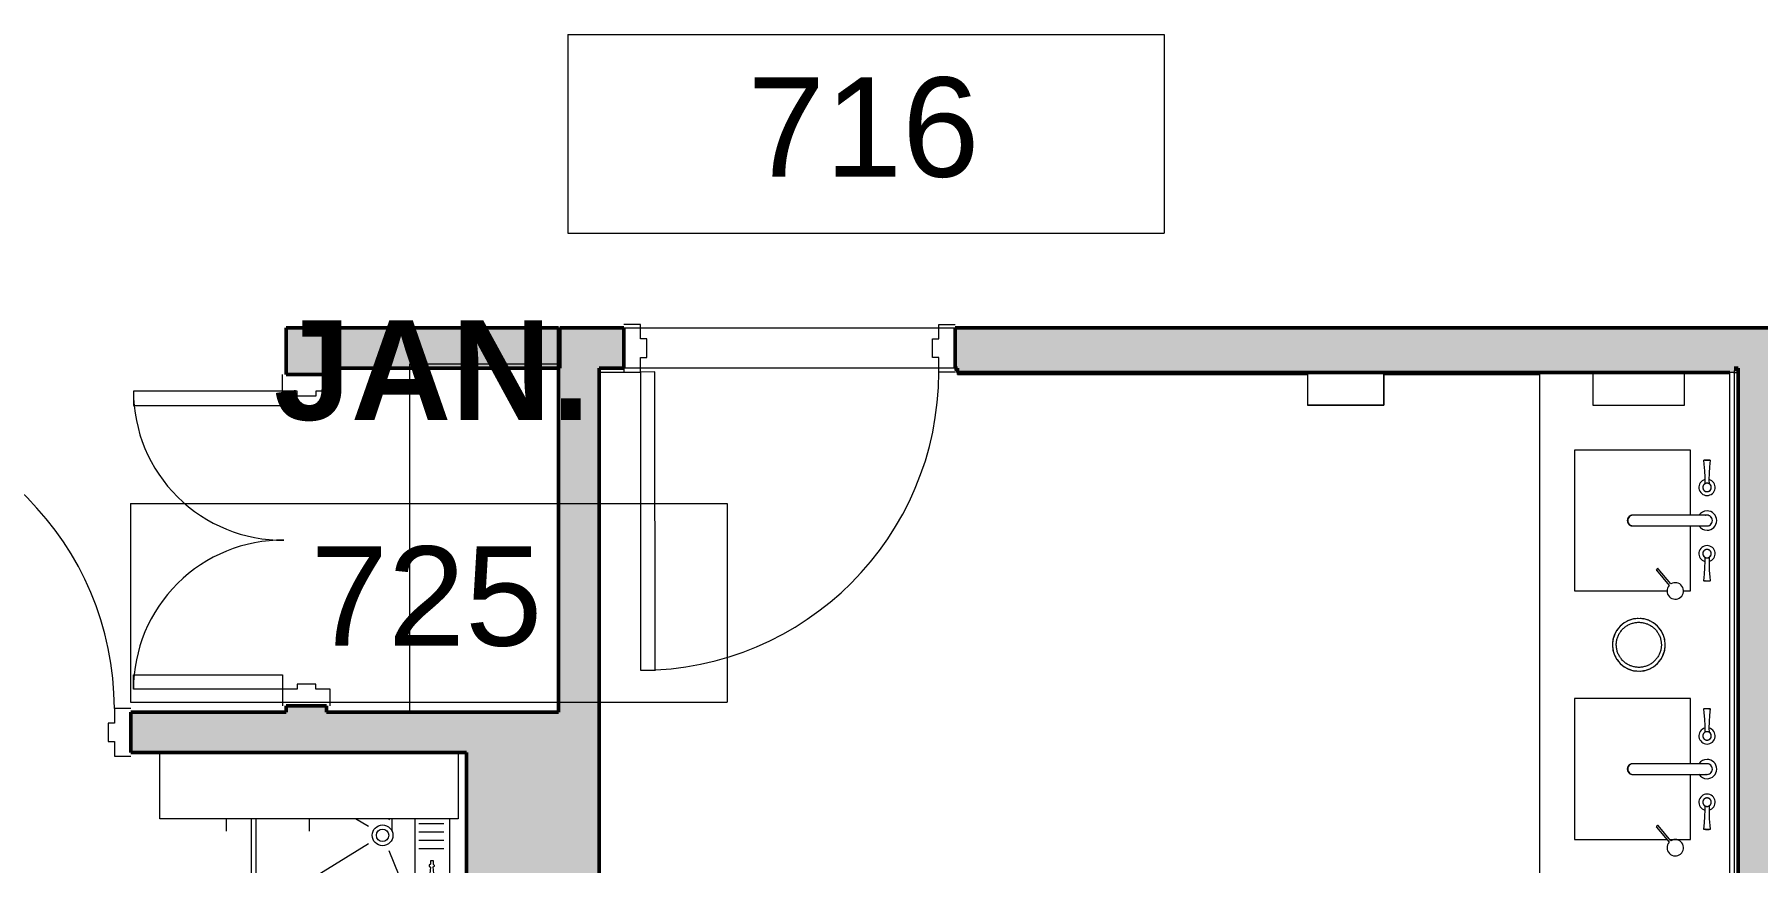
# Model space of a CAD drawing. Header units: inches. Extents: x -897 to 1409, y -1054 to 924.
# Drawn here: x 393.3 to 601.2, y -112.9 to -12.9 of the extents above; entities that cross this region are included whole.
import ezdxf

# ---------------------------------------------------------------- set-up
doc = ezdxf.new("R2010")
doc.units = ezdxf.units.IN
doc.header["$MEASUREMENT"] = 0
for name, color, linetype, lineweight in [('A-AREA-IDEN', 2, 'Continuous', 9), ('A-DOOR', 31, 'Continuous', 13), ('A-DOOR-FRAM', 31, 'Continuous', 20), ('A-FLOR', 192, 'Continuous', 13), ('A-GENM', 13, 'Continuous', 9), ('A-WALL-PATT', 111, 'Continuous', 13), ('I-WALL', 2, 'Continuous', 13), ('P-SANR-FIXT', 6, 'Continuous', 9), ('Q-CASE', 31, 'Continuous', 9), ('Q-SPCQ', 91, 'Continuous', 13)]:
    doc.layers.add(name, color=color, linetype=linetype, lineweight=lineweight)
doc.styles.add('Arial_4', font='arial.ttf', dxfattribs={"height": 12})
doc.styles.add('Arial_B', font='arialbd.ttf', dxfattribs={"height": 12})

# ---------------------------------------------------------------- blocks, each defined once
blk = doc.blocks.new('Room Tag - Room Tag-84095-7TH FLOOR TELECOM PLAN')
at = {"layer": 'A-AREA-IDEN'}
for p, q in [((-0.375, -0.0625), (-0.375, -0.3125)), ((-0.375, -0.0625), (0.375, -0.0625)), ((0.375, -0.0625), (0.375, -0.3125)), ((-0.375, -0.3125), (0.375, -0.3125))]:
    blk.add_line(p, q, dxfattribs=at)
blk = doc.blocks.new('Single-HM Frame - Private Bathroom 8 ft high-2839934-7TH FLOOR TELECOM PLAN')
at = {"layer": 'A-DOOR', "color": 253}
for p, q in [((-18, 2.87), (-17.99, 38.87)), ((-17.99, 38.87), (-16.24, 38.87)), ((-16.24, 38.87), (-16.25, 2.87)), ((-16.25, 2.87), (-18, 2.87))]:
    blk.add_line(p, q, dxfattribs=at)
blk.add_arc((-18, 2.87), 36, 360, 89.99, dxfattribs=at)
at = {"layer": 'A-DOOR-FRAM', "color": 133}
for p, q in [((-20, 2.87), (-18, 2.87)), ((-18, 2.87), (-18, 1.12)), ((18, 2.87), (18, 1.12)), ((20, 2.87), (18, 2.87)), ((-18, 1.12), (-17.25, 1.12)), ((-17.25, 1.12), (-17.25, -1.12)), ((17.25, 1.12), (17.25, -1.12)), ((18, 1.12), (17.25, 1.12)), ((-18, -1.12), (-18, -2.87)), ((-17.25, -1.12), (-18, -1.12)), ((17.25, -1.12), (18, -1.12)), ((18, -1.12), (18, -2.87)), ((-18, -2.87), (-20, -2.87)), ((18, -2.87), (20, -2.87))]:
    blk.add_line(p, q, dxfattribs=at)
blk = doc.blocks.new('Double Flush-HM Frame - 3_-0_ Storeroom-1429730-7TH FLOOR TELECOM PLAN')
at = {"layer": 'A-DOOR', "color": 133, "lineweight": 20}
for p, q in [((-36, 20.875), (-34.25, 20.875)), ((-36, 2.875), (-36, 20.875)), ((-34.25, 20.875), (-34.25, 2.875)), ((-1.75, 20.875), (-1.75, 2.875)), ((0, 20.875), (-1.75, 20.875)), ((0, 2.875), (0, 20.875)), ((-34.25, 2.875), (-36, 2.875)), ((-1.75, 2.875), (0, 2.875))]:
    blk.add_line(p, q, dxfattribs=at)
at = {"layer": 'A-DOOR', "color": 53, "lineweight": 9}
for centre, start, end in [((-36, 2.875), 359.5, 90), ((0, 2.875), 90, 180.5)]:
    blk.add_arc(centre, 18, start, end, dxfattribs=at)
at = {"layer": 'A-DOOR-FRAM', "color": 133}
for p, q in [((-36, 2.875), (-38, 2.875)), ((-36, 1.125), (-36, 2.875)), ((0, 2.875), (2, 2.875)), ((0, 1.125), (0, 2.875)), ((-35.375, 1.125), (-36, 1.125)), ((-35.375, -1.125), (-35.375, 1.125)), ((-0.625, 1.125), (0, 1.125)), ((-0.625, -1.125), (-0.625, 1.125)), ((-36, -1.125), (-35.375, -1.125)), ((-36, -2.875), (-36, -1.125)), ((0, -1.125), (-0.625, -1.125)), ((0, -2.875), (0, -1.125)), ((-38, -2.875), (-36, -2.875)), ((2, -2.875), (0, -2.875))]:
    blk.add_line(p, q, dxfattribs=at)
blk = doc.blocks.new('Dyson Airblade V AB12 - Airblade V AB12 White-1423792-7TH FLOOR TELECOM PLAN')
at = {"layer": 'Q-SPCQ', "color": 53, "lineweight": 9}
for p, q in [((546.94, -53.74), (546.94, -57.7)), ((546.94, -53.74), (546.94, -57.7)), ((556.15, -57.7), (556.15, -53.74)), ((556.15, -53.74), (556.15, -57.7)), ((546.94, -57.7), (556.15, -57.7)), ((556.15, -57.7), (546.94, -57.7))]:
    blk.add_line(p, q, dxfattribs=at)
blk = doc.blocks.new('Faucet-Bath_Deck-Mount_Transitional_Nexus_TB794DD_TOTO - TB794DD-V5-7TH FLOOR TELECOM PLAN')
at = {"layer": 'P-SANR-FIXT', "color": 53}
for p, q in [((-7.27, 0.31), (-7.27, 0.23)), ((-7.27, 0.23), (-7.27, 0.28)), ((7.27, 0.23), (7.27, 0.32)), ((-7.27, -0.23), (-7.27, -0.31)), ((-0.65, -1.86), (-0.65, -6.87)), ((0.65, -6.87), (0.65, -1.86)), ((7.27, -0.23), (7.27, -0.28)), ((7.27, -0.32), (7.27, -0.23)), ((-0.65, -8.91), (-0.65, -8.92)), ((-0.65, -8.92), (-0.65, -8.98)), ((0.65, -8.92), (0.65, -8.91)), ((0.65, -8.98), (0.65, -8.92))]:
    blk.add_line(p, q, dxfattribs=at)
at = {"layer": 'P-SANR-FIXT', "color": 53, "flags": 128}
for points in [[(-7.33, 0), (-7.33, 0.08), (-7.32, 0.16), (-7.31, 0.24), (-7.3, 0.31), (-7.29, 0.37)], [(-7.29, 0.37), (-7.29, 0.37), (-7.29, 0.37), (-7.29, 0.37), (-7.29, 0.37), (-7.29, 0.37), (-7.29, 0.37), (-7.29, 0.37), (-7.29, 0.38), (-7.29, 0.38), (-7.29, 0.38), (-7.29, 0.38), (-7.29, 0.38), (-7.29, 0.38), (-7.29, 0.38), (-7.29, 0.38), (-7.28, 0.38), (-7.28, 0.38), (-7.28, 0.38), (-7.28, 0.38), (-7.28, 0.38), (-7.28, 0.39), (-7.28, 0.39), (-7.28, 0.39), (-7.28, 0.39), (-7.28, 0.39), (-7.28, 0.39), (-7.27, 0.39), (-7.27, 0.39), (-7.27, 0.39), (-7.27, 0.39), (-7.27, 0.39), (-7.27, 0.39), (-7.27, 0.39), (-7.27, 0.39), (-7.27, 0.39)], [(-7.27, 0.39), (-6.49, 0.31), (-5.71, 0.25), (-4.92, 0.23), (-4.45, 0.24)], [(-3.49, 0), (-3.49, 0.02), (-3.49, 0.04), (-3.49, 0.06), (-3.5, 0.08), (-3.5, 0.1), (-3.51, 0.12), (-3.51, 0.14), (-3.52, 0.16), (-3.52, 0.18), (-3.53, 0.2), (-3.54, 0.22), (-3.55, 0.24), (-3.56, 0.25), (-3.57, 0.27), (-3.58, 0.29), (-3.59, 0.3), (-3.6, 0.32), (-3.62, 0.34), (-3.63, 0.35), (-3.65, 0.37), (-3.66, 0.38), (-3.68, 0.39), (-3.69, 0.41), (-3.71, 0.42), (-3.72, 0.43), (-3.74, 0.44), (-3.76, 0.45), (-3.78, 0.46), (-3.8, 0.47), (-3.82, 0.47), (-3.83, 0.48), (-3.85, 0.49), (-3.87, 0.49), (-3.89, 0.5), (-3.91, 0.5), (-3.93, 0.5), (-3.95, 0.51), (-3.97, 0.51), (-3.99, 0.51), (-4.01, 0.51), (-4.04, 0.51), (-4.06, 0.51), (-4.08, 0.5), (-4.1, 0.5), (-4.12, 0.5), (-4.14, 0.49), (-4.15, 0.48), (-4.17, 0.48), (-4.19, 0.47), (-4.21, 0.46), (-4.23, 0.45), (-4.25, 0.44), (-4.27, 0.43), (-4.28, 0.42), (-4.3, 0.41), (-4.32, 0.4), (-4.33, 0.39), (-4.35, 0.37), (-4.36, 0.36), (-4.38, 0.34), (-4.39, 0.33), (-4.4, 0.31), (-4.41, 0.3), (-4.43, 0.28), (-4.44, 0.26), (-4.45, 0.24), (-4.46, 0.23), (-4.46, 0.21), (-4.47, 0.19), (-4.48, 0.17), (-4.49, 0.15), (-4.49, 0.13), (-4.5, 0.11), (-4.5, 0.09), (-4.5, 0.07), (-4.51, 0.05), (-4.51, 0.03), (-4.51, 0.01), (-4.51, 0)], [(4.51, 0), (4.51, 0.02), (4.51, 0.04), (4.51, 0.06), (4.5, 0.08), (4.5, 0.1), (4.49, 0.12), (4.49, 0.14), (4.48, 0.16), (4.48, 0.18), (4.47, 0.2), (4.46, 0.22), (4.45, 0.24), (4.44, 0.25), (4.43, 0.27), (4.42, 0.29), (4.41, 0.3), (4.4, 0.32), (4.38, 0.34), (4.37, 0.35), (4.35, 0.37), (4.34, 0.38), (4.32, 0.39), (4.31, 0.41), (4.29, 0.42), (4.28, 0.43), (4.26, 0.44), (4.24, 0.45), (4.22, 0.46), (4.2, 0.47), (4.18, 0.47), (4.17, 0.48), (4.15, 0.49), (4.13, 0.49), (4.11, 0.5), (4.09, 0.5), (4.07, 0.5), (4.05, 0.51), (4.03, 0.51), (4.01, 0.51), (3.99, 0.51), (3.96, 0.51), (3.94, 0.51), (3.92, 0.5), (3.9, 0.5), (3.88, 0.5), (3.86, 0.49), (3.85, 0.48), (3.83, 0.48), (3.81, 0.47), (3.79, 0.46), (3.77, 0.45), (3.75, 0.44), (3.73, 0.43), (3.72, 0.42), (3.7, 0.41), (3.68, 0.4), (3.67, 0.39), (3.65, 0.37), (3.64, 0.36), (3.62, 0.34), (3.61, 0.33), (3.6, 0.31), (3.59, 0.3), (3.57, 0.28), (3.56, 0.26), (3.55, 0.24), (3.54, 0.23), (3.54, 0.21), (3.53, 0.19), (3.52, 0.17), (3.51, 0.15), (3.51, 0.13), (3.5, 0.11), (3.5, 0.09), (3.5, 0.07), (3.49, 0.05), (3.49, 0.03), (3.49, 0.01), (3.49, 0)], [(4.45, 0.24), (5.23, 0.24), (6.02, 0.27), (6.8, 0.34), (7.27, 0.39)], [(7.27, 0.39), (7.27, 0.39), (7.27, 0.39), (7.27, 0.39), (7.27, 0.39), (7.27, 0.39), (7.27, 0.39), (7.27, 0.39), (7.28, 0.39), (7.28, 0.39), (7.28, 0.39), (7.28, 0.39), (7.28, 0.39), (7.28, 0.39), (7.28, 0.39), (7.28, 0.38), (7.28, 0.38), (7.28, 0.38), (7.28, 0.38), (7.29, 0.38), (7.29, 0.38), (7.29, 0.38), (7.29, 0.38), (7.29, 0.38), (7.29, 0.38), (7.29, 0.38), (7.29, 0.38), (7.29, 0.37), (7.29, 0.37), (7.29, 0.37), (7.29, 0.37), (7.29, 0.37), (7.29, 0.37), (7.29, 0.37), (7.29, 0.37), (7.29, 0.37)], [(7.29, 0.37), (7.31, 0.29), (7.32, 0.21), (7.32, 0.13), (7.33, 0.06), (7.33, 0)], [(7.33, 0), (7.33, -0.08), (7.32, -0.16), (7.31, -0.24), (7.3, -0.31), (7.29, -0.37)], [(-7.29, -0.37), (-7.31, -0.29), (-7.32, -0.21), (-7.32, -0.13), (-7.33, -0.05), (-7.33, 0)], [(-7.27, -0.39), (-7.27, -0.39), (-7.27, -0.39), (-7.27, -0.39), (-7.27, -0.39), (-7.27, -0.39), (-7.27, -0.39), (-7.27, -0.39), (-7.28, -0.39), (-7.28, -0.39), (-7.28, -0.39), (-7.28, -0.39), (-7.28, -0.39), (-7.28, -0.39), (-7.28, -0.39), (-7.28, -0.38), (-7.28, -0.38), (-7.28, -0.38), (-7.28, -0.38), (-7.29, -0.38), (-7.29, -0.38), (-7.29, -0.38), (-7.29, -0.38), (-7.29, -0.38), (-7.29, -0.38), (-7.29, -0.38), (-7.29, -0.38), (-7.29, -0.37), (-7.29, -0.37), (-7.29, -0.37), (-7.29, -0.37), (-7.29, -0.37), (-7.29, -0.37), (-7.29, -0.37), (-7.29, -0.37), (-7.29, -0.37)], [(-4.45, -0.24), (-5.23, -0.24), (-6.02, -0.27), (-6.8, -0.34), (-7.27, -0.39)], [(-4.51, 0), (-4.51, -0.02), (-4.51, -0.04), (-4.51, -0.06), (-4.5, -0.08), (-4.5, -0.1), (-4.49, -0.12), (-4.49, -0.14), (-4.48, -0.16), (-4.48, -0.18), (-4.47, -0.2), (-4.46, -0.22), (-4.45, -0.24), (-4.44, -0.25), (-4.43, -0.27), (-4.42, -0.29), (-4.41, -0.3), (-4.4, -0.32), (-4.38, -0.34), (-4.37, -0.35), (-4.35, -0.37), (-4.34, -0.38), (-4.32, -0.39), (-4.31, -0.41), (-4.29, -0.42), (-4.28, -0.43), (-4.26, -0.44), (-4.24, -0.45), (-4.22, -0.46), (-4.2, -0.47), (-4.18, -0.47), (-4.17, -0.48), (-4.15, -0.49), (-4.13, -0.49), (-4.11, -0.5), (-4.09, -0.5), (-4.07, -0.5), (-4.05, -0.51), (-4.03, -0.51), (-4.01, -0.51), (-3.99, -0.51), (-3.96, -0.51), (-3.94, -0.51), (-3.92, -0.5), (-3.9, -0.5), (-3.88, -0.5), (-3.86, -0.49), (-3.85, -0.48), (-3.83, -0.48), (-3.81, -0.47), (-3.79, -0.46), (-3.77, -0.45), (-3.75, -0.44), (-3.73, -0.43), (-3.72, -0.42), (-3.7, -0.41), (-3.68, -0.4), (-3.67, -0.39), (-3.65, -0.37), (-3.64, -0.36), (-3.62, -0.34), (-3.61, -0.33), (-3.6, -0.31), (-3.59, -0.3), (-3.57, -0.28), (-3.56, -0.26), (-3.55, -0.24), (-3.54, -0.23), (-3.54, -0.21), (-3.53, -0.19), (-3.52, -0.17), (-3.51, -0.15), (-3.51, -0.13), (-3.5, -0.11), (-3.5, -0.09), (-3.5, -0.07), (-3.49, -0.05), (-3.49, -0.03), (-3.49, -0.01), (-3.49, 0)], [(-0.65, 0), (-0.65, 0), (-0.65, -0.01), (-0.65, -0.01), (-0.65, -0.03), (-0.65, -0.04), (-0.65, -0.06), (-0.65, -0.08), (-0.65, -0.1), (-0.65, -0.13), (-0.65, -0.15), (-0.65, -0.19), (-0.65, -0.22), (-0.65, -0.26), (-0.65, -0.3), (-0.65, -0.34), (-0.65, -0.39), (-0.65, -0.44), (-0.65, -0.49), (-0.65, -0.54), (-0.65, -0.59), (-0.65, -0.65), (-0.65, -0.71), (-0.65, -0.77), (-0.65, -0.83), (-0.65, -0.9), (-0.65, -0.97), (-0.65, -1.03), (-0.65, -1.1), (-0.65, -1.18), (-0.65, -1.25), (-0.65, -1.32), (-0.65, -1.4), (-0.65, -1.47), (-0.65, -1.55), (-0.65, -1.62), (-0.65, -1.7), (-0.65, -1.78), (-0.65, -1.86)], [(0.65, -1.86), (0.65, -1.78), (0.65, -1.7), (0.65, -1.62), (0.65, -1.54), (0.65, -1.47), (0.65, -1.39), (0.65, -1.32), (0.65, -1.25), (0.65, -1.17), (0.65, -1.1), (0.65, -1.03), (0.65, -0.96), (0.65, -0.9), (0.65, -0.83), (0.65, -0.77), (0.65, -0.71), (0.65, -0.65), (0.65, -0.59), (0.65, -0.54), (0.65, -0.48), (0.65, -0.43), (0.65, -0.39), (0.65, -0.34), (0.65, -0.3), (0.65, -0.26), (0.65, -0.22), (0.65, -0.19), (0.65, -0.15), (0.65, -0.12), (0.65, -0.1), (0.65, -0.08), (0.65, -0.06), (0.65, -0.04), (0.65, -0.02), (0.65, -0.01), (0.65, -0.01), (0.65, 0), (0.65, 0)], [(3.49, 0), (3.49, -0.02), (3.49, -0.04), (3.49, -0.06), (3.5, -0.08), (3.5, -0.1), (3.51, -0.12), (3.51, -0.14), (3.52, -0.16), (3.52, -0.18), (3.53, -0.2), (3.54, -0.22), (3.55, -0.24), (3.56, -0.25), (3.57, -0.27), (3.58, -0.29), (3.59, -0.3), (3.6, -0.32), (3.62, -0.34), (3.63, -0.35), (3.65, -0.37), (3.66, -0.38), (3.68, -0.39), (3.69, -0.41), (3.71, -0.42), (3.72, -0.43), (3.74, -0.44), (3.76, -0.45), (3.78, -0.46), (3.8, -0.47), (3.82, -0.47), (3.83, -0.48), (3.85, -0.49), (3.87, -0.49), (3.89, -0.5), (3.91, -0.5), (3.93, -0.5), (3.95, -0.51), (3.97, -0.51), (3.99, -0.51), (4.01, -0.51), (4.04, -0.51), (4.06, -0.51), (4.08, -0.5), (4.1, -0.5), (4.12, -0.5), (4.14, -0.49), (4.15, -0.48), (4.17, -0.48), (4.19, -0.47), (4.21, -0.46), (4.23, -0.45), (4.25, -0.44), (4.27, -0.43), (4.28, -0.42), (4.3, -0.41), (4.32, -0.4), (4.33, -0.39), (4.35, -0.37), (4.36, -0.36), (4.38, -0.34), (4.39, -0.33), (4.4, -0.31), (4.41, -0.3), (4.43, -0.28), (4.44, -0.26), (4.45, -0.24), (4.46, -0.23), (4.46, -0.21), (4.47, -0.19), (4.48, -0.17), (4.49, -0.15), (4.49, -0.13), (4.5, -0.11), (4.5, -0.09), (4.5, -0.07), (4.51, -0.05), (4.51, -0.03), (4.51, -0.01), (4.51, 0)], [(7.27, -0.39), (6.49, -0.31), (5.71, -0.25), (4.92, -0.23), (4.45, -0.24)], [(7.29, -0.37), (7.29, -0.37), (7.29, -0.37), (7.29, -0.37), (7.29, -0.37), (7.29, -0.37), (7.29, -0.37), (7.29, -0.37), (7.29, -0.38), (7.29, -0.38), (7.29, -0.38), (7.29, -0.38), (7.29, -0.38), (7.29, -0.38), (7.29, -0.38), (7.29, -0.38), (7.28, -0.38), (7.28, -0.38), (7.28, -0.38), (7.28, -0.38), (7.28, -0.38), (7.28, -0.39), (7.28, -0.39), (7.28, -0.39), (7.28, -0.39), (7.28, -0.39), (7.28, -0.39), (7.27, -0.39), (7.27, -0.39), (7.27, -0.39), (7.27, -0.39), (7.27, -0.39), (7.27, -0.39), (7.27, -0.39), (7.27, -0.39), (7.27, -0.39)], [(-0.65, -6.87), (-0.65, -6.95), (-0.65, -7.03), (-0.65, -7.11), (-0.65, -7.19), (-0.65, -7.26), (-0.65, -7.34), (-0.65, -7.42), (-0.65, -7.49), (-0.65, -7.57), (-0.65, -7.64), (-0.65, -7.72), (-0.65, -7.79), (-0.65, -7.86), (-0.65, -7.93), (-0.65, -8), (-0.65, -8.06), (-0.65, -8.13), (-0.65, -8.19), (-0.65, -8.25), (-0.65, -8.31), (-0.65, -8.36), (-0.65, -8.42), (-0.65, -8.47), (-0.65, -8.52), (-0.65, -8.57), (-0.65, -8.61), (-0.65, -8.65), (-0.65, -8.69), (-0.65, -8.73), (-0.65, -8.76), (-0.65, -8.79), (-0.65, -8.82), (-0.65, -8.84), (-0.65, -8.87), (-0.65, -8.89), (-0.65, -8.9), (-0.65, -8.91)], [(0.65, -8.91), (0.65, -8.89), (0.65, -8.87), (0.65, -8.85), (0.65, -8.83), (0.65, -8.8), (0.65, -8.77), (0.65, -8.74), (0.65, -8.7), (0.65, -8.66), (0.65, -8.62), (0.65, -8.58), (0.65, -8.53), (0.65, -8.49), (0.65, -8.43), (0.65, -8.38), (0.65, -8.33), (0.65, -8.27), (0.65, -8.21), (0.65, -8.15), (0.65, -8.08), (0.65, -8.02), (0.65, -7.95), (0.65, -7.88), (0.65, -7.81), (0.65, -7.74), (0.65, -7.67), (0.65, -7.59), (0.65, -7.52), (0.65, -7.44), (0.65, -7.37), (0.65, -7.29), (0.65, -7.21), (0.65, -7.13), (0.65, -7.06), (0.65, -6.98), (0.65, -6.9), (0.65, -6.87)], [(-0.65, -8.98), (-0.65, -9), (-0.64, -9.03), (-0.64, -9.06), (-0.64, -9.08), (-0.63, -9.11), (-0.63, -9.13), (-0.62, -9.16), (-0.61, -9.18), (-0.6, -9.2), (-0.59, -9.23), (-0.58, -9.25), (-0.57, -9.27), (-0.56, -9.3), (-0.55, -9.32), (-0.53, -9.34), (-0.52, -9.36), (-0.5, -9.38), (-0.49, -9.4), (-0.47, -9.42), (-0.45, -9.44), (-0.43, -9.45), (-0.41, -9.47), (-0.39, -9.49), (-0.37, -9.5), (-0.35, -9.52), (-0.33, -9.53), (-0.3, -9.54), (-0.28, -9.55), (-0.26, -9.56), (-0.23, -9.57), (-0.21, -9.58), (-0.19, -9.59), (-0.16, -9.6), (-0.14, -9.6), (-0.11, -9.61), (-0.08, -9.61), (-0.06, -9.61), (-0.03, -9.62), (-0.01, -9.62), (0, -9.62)], [(0, -9.62), (0.03, -9.62), (0.05, -9.61), (0.08, -9.61), (0.1, -9.61), (0.13, -9.6), (0.15, -9.6), (0.18, -9.59), (0.2, -9.58), (0.23, -9.58), (0.25, -9.57), (0.28, -9.56), (0.3, -9.54), (0.32, -9.53), (0.34, -9.52), (0.36, -9.5), (0.39, -9.49), (0.41, -9.47), (0.43, -9.46), (0.44, -9.44), (0.46, -9.42), (0.48, -9.4), (0.5, -9.39), (0.51, -9.37), (0.53, -9.34), (0.54, -9.32), (0.56, -9.3), (0.57, -9.28), (0.58, -9.26), (0.59, -9.23), (0.6, -9.21), (0.61, -9.19), (0.62, -9.16), (0.63, -9.14), (0.63, -9.11), (0.64, -9.09), (0.64, -9.06), (0.64, -9.04), (0.65, -9.01), (0.65, -8.99), (0.65, -8.98)]]:
    blk.add_lwpolyline(points, dxfattribs=at)
at = {"layer": 'P-SANR-FIXT', "color": 53}
for centre, radius, start, end in [((-4, 0), 0.979, 0, 165), ((-4, 0), 0.509, 166.1853, 180), ((-4, 0), 0.509, 154.9686, 164.2558), ((-4, 0), 0.509, 30, 150), ((-4, 0), 0.509, 0, 25.0314), ((0, 0), 1.17, 0, 180), ((0, 0), 0.646, 90, 195), ((0, 0), 0.644, 360, 180), ((0, 0), 0.646, 348.7314, 90), ((4, 0), 0.979, 15, 180), ((4, 0), 0.979, 180, 345), ((4, 0), 0.509, 15.7442, 180), ((4, 0), 0.509, 360, 13.8147), ((-4, 0), 0.979, 195, 360), ((-4, 0), 0.509, 180, 193.8147), ((-4, 0), 0.509, 195.7442, 0), ((0, 0), 1.17, 180, 237.1758), ((0, 0), 0.644, 180, 195), ((0, 0), 0.644, 350.6114, 360), ((0, 0), 1.17, 302.8242, 360), ((4, 0), 0.509, 180, 344.2558), ((4, 0), 0.509, 346.1853, 360)]:
    blk.add_arc(centre, radius, start, end, dxfattribs=at)
for major_axis, start_param, end_param in [((-0.646, 0), 6.169751, 7.853982), ((0.646, 0), 3.141593, 3.355129), ((0.646, 0), 4.712389, 6.407113)]:
    blk.add_ellipse((0, -8.92), major_axis=major_axis, ratio=0.985556, start_param=start_param, end_param=end_param, dxfattribs=at)
for points in [[(-7.27, 0.39), (-7.27, 0.39), (-7.26, 0.38), (-7.26, 0.38)], [(-7.27, 0.38), (-7.27, 0.38), (-7.27, 0.37), (-7.26, 0.36), (-7.26, 0.35)], [(-7.27, 0.36), (-7.27, 0.35), (-7.27, 0.34), (-7.26, 0.32), (-7.26, 0.31)], [(-7.26, 0.23), (-7.26, 0.22), (-7.27, 0.2), (-7.27, 0.17), (-7.27, 0.16)], [(-7.26, 0.16), (-7.26, 0.15), (-7.27, 0.12), (-7.27, 0.1), (-7.27, 0.08)], [(-7.26, 0.08), (-7.26, 0.07), (-7.27, 0.04), (-7.27, 0.01), (-7.27, 0)], [(7.26, 0.38), (7.26, 0.38), (7.27, 0.39), (7.27, 0.39)], [(7.26, 0.36), (7.26, 0.36), (7.27, 0.37), (7.27, 0.38), (7.27, 0.38)], [(7.26, 0.31), (7.26, 0.32), (7.27, 0.34), (7.27, 0.35), (7.27, 0.36)], [(7.27, 0.16), (7.27, 0.17), (7.27, 0.19), (7.26, 0.22), (7.26, 0.23)], [(7.27, 0.08), (7.27, 0.09), (7.27, 0.12), (7.26, 0.15), (7.26, 0.16)], [(7.27, 0), (7.27, 0.01), (7.27, 0.04), (7.26, 0.07), (7.26, 0.08)], [(-7.27, 0), (-7.27, -0.01), (-7.27, -0.04), (-7.26, -0.07), (-7.26, -0.08)], [(-7.27, -0.08), (-7.27, -0.1), (-7.27, -0.12), (-7.26, -0.15), (-7.26, -0.16)], [(-7.27, -0.16), (-7.27, -0.17), (-7.27, -0.2), (-7.26, -0.22), (-7.26, -0.23)], [(-7.26, -0.31), (-7.26, -0.32), (-7.27, -0.34), (-7.27, -0.35), (-7.27, -0.36)], [(-7.26, -0.35), (-7.26, -0.36), (-7.27, -0.37), (-7.27, -0.38), (-7.27, -0.38)], [(-7.27, -0.39), (-7.27, -0.39), (-7.26, -0.38), (-7.26, -0.38)], [(-7.26, -0.38), (-7.26, -0.38), (-7.27, -0.39), (-7.27, -0.39)], [(7.26, -0.08), (7.26, -0.07), (7.27, -0.04), (7.27, -0.01), (7.27, 0)], [(7.26, -0.16), (7.26, -0.15), (7.27, -0.12), (7.27, -0.09), (7.27, -0.08)], [(7.26, -0.23), (7.26, -0.22), (7.27, -0.19), (7.27, -0.17), (7.27, -0.16)], [(7.27, -0.36), (7.27, -0.35), (7.27, -0.34), (7.26, -0.32), (7.26, -0.31)], [(7.27, -0.38), (7.27, -0.38), (7.27, -0.37), (7.26, -0.36), (7.26, -0.36)], [(7.26, -0.38), (7.26, -0.38), (7.27, -0.39), (7.27, -0.39)], [(7.27, -0.39), (7.27, -0.39), (7.27, -0.39), (7.26, -0.38), (7.26, -0.38)]]:
    blk.add_open_spline(points, degree=3, dxfattribs=at)
for points, knots in [([(-4.45, 0.23), (-4.45, 0.23), (-4.46, 0.23), (-4.46, 0.21), (-4.47, 0.2), (-4.48, 0.18), (-4.49, 0.15), (-4.5, 0.09), (-4.51, 0.04), (-4.51, 0)], [0.5555556, 0.5555556, 0.5555556, 0.5555556, 0.5833333, 0.6527778, 0.6875, 0.7222222, 0.7916667, 0.8611111, 1, 1, 1, 1]), ([(4.51, 0), (4.51, 0.03), (4.5, 0.08), (4.49, 0.14), (4.48, 0.18), (4.47, 0.2), (4.46, 0.21), (4.46, 0.22), (4.45, 0.23), (4.45, 0.23)], [0, 0, 0, 0, 0.1111111, 0.2222222, 0.2777778, 0.3333333, 0.3611111, 0.3888889, 0.4444444, 0.4444444, 0.4444444, 0.4444444]), ([(-4.51, 0), (-4.51, -0.03), (-4.5, -0.08), (-4.49, -0.14), (-4.48, -0.18), (-4.47, -0.2), (-4.46, -0.21), (-4.46, -0.22), (-4.45, -0.23), (-4.45, -0.23)], [0, 0, 0, 0, 0.1111111, 0.2222222, 0.2777778, 0.3333333, 0.3611111, 0.3888889, 0.4444444, 0.4444444, 0.4444444, 0.4444444]), ([(4.45, -0.23), (4.45, -0.23), (4.46, -0.23), (4.46, -0.21), (4.47, -0.2), (4.48, -0.18), (4.49, -0.15), (4.5, -0.09), (4.51, -0.04), (4.51, 0)], [0.5555556, 0.5555556, 0.5555556, 0.5555556, 0.5833333, 0.6527778, 0.6875, 0.7222222, 0.7916667, 0.8611111, 1, 1, 1, 1])]:
    blk.add_open_spline(points, degree=3, knots=knots, dxfattribs=at)
blk = doc.blocks.new('Sink-Undercounter-Kohler-Caxton-2210 - Vitreous_China-0-White-V6-7TH FLOOR TELECOM PLAN')
at = {"layer": 'P-SANR-FIXT'}
for p, q in [((-0.65, 7), (-8.5, 7)), ((-8.5, 7), (-8.5, -7)), ((8.5, 7), (0.65, 7)), ((8.5, 4.51), (8.5, 7)), ((8.5, -7), (8.5, 4.15)), ((-8.5, -7), (8.5, -7))]:
    blk.add_line(p, q, dxfattribs=at)
blk = doc.blocks.new('Accessory-Soap_Dispenser-KOHLER-Contemporary-K-1895 - Not a Type - See Type Catalog-2570115-7TH FLOOR TELECOM PLAN')
at = {"layer": 'Q-SPCQ', "lineweight": 9}
for p, q in [((-0.14, -0.99), (-0.14, -3.38)), ((0.14, -3.38), (0.14, -0.99))]:
    blk.add_line(p, q, dxfattribs=at)
for centre, radius, start, end in [((0, 0), 0.995, 278.0177, 261.9823), ((-0.1, -3.38), 0.0427, 180, 246.6992), ((-0.02, -3.2), 0.238, 246.6992, 258.4717), ((-0.01, -3.16), 0.277, 258.4717, 268.5454), ((0, -2.85), 0.592, 268.2377, 271.994), ((0.01, -3.16), 0.277, 271.994, 281.5283), ((0.02, -3.2), 0.238, 281.5283, 293.3008), ((0.1, -3.38), 0.0427, 293.3008, 0)]:
    blk.add_arc(centre, radius, start, end, dxfattribs=at)
blk = doc.blocks.new('Sink-Undercounter-Kohler-Caxton-2210 - Vitreous_China-0-White-2565048-7TH FLOOR TELECOM PLAN')
at = {"layer": 'P-SANR-FIXT'}
for p, q in [((-0.65, 7), (-8.5, 7)), ((-8.5, 7), (-8.5, -7)), ((8.5, 7), (0.65, 7)), ((8.5, 6.16), (8.5, 7)), ((8.5, -7), (8.5, 4.18)), ((-8.5, -7), (8.5, -7))]:
    blk.add_line(p, q, dxfattribs=at)
blk = doc.blocks.new('Circular_Waste-Receptacle_Bobrick_B-529 - B-529-V8-7TH FLOOR TELECOM PLAN')
at = {"layer": 'Q-SPCQ', "color": 53, "lineweight": 9, "flags": 128}
for points in [[(-2.72, 0), (-2.72, 0.11), (-2.71, 0.22), (-2.7, 0.33), (-2.68, 0.43), (-2.66, 0.54), (-2.64, 0.65), (-2.61, 0.75), (-2.58, 0.86), (-2.54, 0.96), (-2.5, 1.06), (-2.46, 1.16), (-2.41, 1.26), (-2.36, 1.35), (-2.3, 1.44), (-2.24, 1.54), (-2.18, 1.62), (-2.11, 1.71), (-2.04, 1.79), (-1.97, 1.87), (-1.89, 1.95), (-1.81, 2.02), (-1.73, 2.1), (-1.65, 2.16), (-1.56, 2.23), (-1.47, 2.29), (-1.38, 2.34), (-1.28, 2.4), (-1.18, 2.45), (-1.09, 2.49), (-0.99, 2.53), (-0.88, 2.57), (-0.78, 2.6), (-0.67, 2.63), (-0.57, 2.66), (-0.46, 2.68), (-0.35, 2.7), (-0.25, 2.71), (-0.14, 2.72), (-0.03, 2.72), (0.08, 2.72), (0.19, 2.71), (0.3, 2.7), (0.4, 2.69), (0.51, 2.67), (0.62, 2.65), (0.72, 2.62), (0.83, 2.59), (0.93, 2.55), (1.03, 2.52), (1.13, 2.47), (1.23, 2.42), (1.33, 2.37), (1.42, 2.32), (1.51, 2.26), (1.6, 2.2), (1.69, 2.13), (1.77, 2.06), (1.85, 1.99), (1.93, 1.92), (2, 1.84), (2.08, 1.75), (2.15, 1.67), (2.21, 1.58), (2.27, 1.49), (2.33, 1.4), (2.38, 1.31), (2.43, 1.21), (2.48, 1.11), (2.52, 1.01), (2.56, 0.91), (2.6, 0.81), (2.63, 0.7), (2.65, 0.6), (2.67, 0.49), (2.69, 0.38), (2.7, 0.28), (2.71, 0.17), (2.72, 0.06), (2.72, 0)], [(-2.34, 2.14), (-2.42, 2.05), (-2.5, 1.95), (-2.58, 1.85), (-2.65, 1.74)], [(-1.7, 2.68), (-1.76, 2.64), (-1.87, 2.57), (-1.97, 2.49), (-2.07, 2.41), (-2.15, 2.33)], [(-0.97, 3.02), (-1.09, 2.98), (-1.2, 2.94), (-1.32, 2.89), (-1.43, 2.83)], [(-0.13, 3.17), (-0.22, 3.17), (-0.35, 3.15), (-0.47, 3.14), (-0.6, 3.12), (-0.69, 3.1)], [(0.66, 3.1), (0.54, 3.13), (0.41, 3.15), (0.29, 3.16), (0.16, 3.17)], [(1.47, 2.81), (1.38, 2.86), (1.27, 2.91), (1.15, 2.96), (1.03, 3), (0.95, 3.03)], [(2.12, 2.36), (2.02, 2.45), (1.92, 2.52), (1.82, 2.6), (1.71, 2.67)], [(2.68, 1.7), (2.62, 1.79), (2.55, 1.9), (2.47, 2), (2.39, 2.09), (2.34, 2.15)], [(-3.1, 0.7), (-3.12, 0.57), (-3.14, 0.45), (-3.16, 0.32), (-3.17, 0.2), (-3.17, 0.13)], [(-2.81, 1.47), (-2.84, 1.41), (-2.9, 1.3), (-2.95, 1.18), (-2.99, 1.06), (-3.03, 0.94)], [(3.03, 0.95), (3.01, 1), (2.97, 1.12), (2.92, 1.24), (2.87, 1.35), (2.81, 1.47)], [(3.17, 0.13), (3.16, 0.25), (3.15, 0.38), (3.13, 0.51), (3.11, 0.63), (3.1, 0.69)], [(-3.17, -0.13), (-3.16, -0.25), (-3.15, -0.38), (-3.13, -0.51), (-3.11, -0.63), (-3.1, -0.69)], [(-3.03, -0.95), (-3.01, -1), (-2.97, -1.12), (-2.92, -1.24), (-2.87, -1.35), (-2.81, -1.47)], [(2.72, 0), (2.72, -0.11), (2.71, -0.22), (2.7, -0.33), (2.68, -0.43), (2.66, -0.54), (2.64, -0.65), (2.61, -0.75), (2.58, -0.86), (2.54, -0.96), (2.5, -1.06), (2.46, -1.16), (2.41, -1.26), (2.36, -1.35), (2.3, -1.44), (2.24, -1.54), (2.18, -1.62), (2.11, -1.71), (2.04, -1.79), (1.97, -1.87), (1.89, -1.95), (1.81, -2.02), (1.73, -2.1), (1.65, -2.16), (1.56, -2.23), (1.47, -2.29), (1.38, -2.34), (1.28, -2.4), (1.18, -2.45), (1.09, -2.49), (0.99, -2.53), (0.88, -2.57), (0.78, -2.6), (0.67, -2.63), (0.57, -2.66), (0.46, -2.68), (0.35, -2.7), (0.25, -2.71), (0.14, -2.72), (0.03, -2.72), (-0.08, -2.72), (-0.19, -2.71), (-0.3, -2.7), (-0.4, -2.69), (-0.51, -2.67), (-0.62, -2.65), (-0.72, -2.62), (-0.83, -2.59), (-0.93, -2.55), (-1.03, -2.52), (-1.13, -2.47), (-1.23, -2.42), (-1.33, -2.37), (-1.42, -2.32), (-1.51, -2.26), (-1.6, -2.2), (-1.69, -2.13), (-1.77, -2.06), (-1.85, -1.99), (-1.93, -1.92), (-2, -1.84), (-2.08, -1.75), (-2.15, -1.67), (-2.21, -1.58), (-2.27, -1.49), (-2.33, -1.4), (-2.38, -1.31), (-2.43, -1.21), (-2.48, -1.11), (-2.52, -1.01), (-2.56, -0.91), (-2.6, -0.81), (-2.63, -0.7), (-2.65, -0.6), (-2.67, -0.49), (-2.69, -0.38), (-2.7, -0.28), (-2.71, -0.17), (-2.72, -0.06), (-2.72, 0)], [(-2.68, -1.7), (-2.62, -1.79), (-2.55, -1.9), (-2.47, -2), (-2.39, -2.09), (-2.34, -2.15)], [(2.34, -2.14), (2.42, -2.05), (2.5, -1.95), (2.58, -1.85), (2.65, -1.74)], [(2.81, -1.47), (2.84, -1.41), (2.9, -1.3), (2.95, -1.18), (2.99, -1.06), (3.03, -0.94)], [(3.1, -0.7), (3.12, -0.57), (3.14, -0.45), (3.16, -0.32), (3.17, -0.2), (3.17, -0.13)], [(-2.12, -2.36), (-2.02, -2.45), (-1.92, -2.52), (-1.82, -2.6), (-1.71, -2.67)], [(-1.46, -2.81), (-1.38, -2.86), (-1.27, -2.91), (-1.15, -2.96), (-1.03, -3), (-0.95, -3.03)], [(-0.66, -3.1), (-0.54, -3.13), (-0.41, -3.15), (-0.29, -3.16), (-0.16, -3.17)], [(0.13, -3.17), (0.22, -3.17), (0.35, -3.15), (0.47, -3.14), (0.6, -3.12), (0.69, -3.1)], [(0.97, -3.02), (1.09, -2.98), (1.2, -2.94), (1.32, -2.89), (1.43, -2.83)], [(1.7, -2.68), (1.76, -2.64), (1.87, -2.57), (1.97, -2.49), (2.07, -2.41), (2.15, -2.33)]]:
    blk.add_lwpolyline(points, dxfattribs=at)
at = {"layer": 'Q-SPCQ', "color": 53, "lineweight": 9}
for start, end in [(360, 180), (180, 360)]:
    blk.add_arc((0, 0), 3.19, start, end, dxfattribs=at)
blk = doc.blocks.new('FP_22-7TH FLOOR TELECOM PLAN')
at = {"layer": 'A-WALL-PATT', "color": 254, "lineweight": 9}
for p, q in [((508.42, -54.04), (508.42, -54.05)), ((514.42, -54.04), (514.42, -54.05)), ((520.42, -54.04), (520.42, -54.05)), ((526.42, -54.04), (526.42, -54.05)), ((532.42, -54.04), (532.42, -54.05)), ((538.42, -54.04), (538.42, -54.05)), ((544.42, -54.04), (544.42, -54.05)), ((556.42, -54.04), (556.42, -54.05)), ((562.42, -54.04), (562.42, -54.05)), ((568.42, -54.04), (568.42, -54.05)), ((574.42, -54.04), (574.42, -54.05))]:
    blk.add_line(p, q, dxfattribs=at)
blk = doc.blocks.new('Basic Wall _ Wall Tile - Restroom 3x6  - 1_2_ Higher - ___-2704834-7TH FLOOR TELECOM PLAN')
at = {"layer": 'A-WALL-PATT', "lineweight": 9}
h = blk.add_hatch(dxfattribs=at)
h.set_pattern_fill('FP_14', color=254, style=0, pattern_type=2)
h.set_pattern_definition([(270, (598.417, -53.744), (6, 4e-16), [8.5, 0]), (180, (598.417, -57.994), (1e-15, 8.5), [6, 0]), (180, (598.417, -53.744), (1e-15, 8.5), [6, 0]), (180, (598.417, -62.244), (1e-15, 8.5), [6, 0])])
h.paths.add_polyline_path([(598.42, -53.74), (598.67, -53.49), (598.42, -53.49), (598.42, -53.74)], flags=0)
at = {"layer": 'I-WALL', "color": 253}
for p, q in [((504.67, -53.99), (504.67, -53.74)), ((504.67, -53.99), (546.94, -53.99)), ((556.15, -53.99), (574.92, -53.99)), ((598.42, -53.49), (598.67, -53.49))]:
    blk.add_line(p, q, dxfattribs=at)
blk.add_blockref('FP_22-7TH FLOOR TELECOM PLAN', (0, 0), dxfattribs=at)
blk = doc.blocks.new('Single-HM Frame - Public Bathroom 8ft high-2735340-7TH FLOOR TELECOM PLAN')
at = {"layer": 'A-DOOR', "color": 253}
for p, q in [((-16.25, -2.87), (-18, -2.88)), ((-18, -2.88), (-17.99, -38.87)), ((-16.24, -38.87), (-16.25, -2.87)), ((-17.99, -38.87), (-16.24, -38.87))]:
    blk.add_line(p, q, dxfattribs=at)
blk.add_arc((-18, -2.88), 36, 270.01, 0, dxfattribs=at)
at = {"layer": 'A-DOOR-FRAM', "color": 133}
for p, q in [((-18, 2.87), (-20, 2.87)), ((-18, 1.12), (-18, 2.87)), ((18, 2.87), (20, 2.87)), ((18, 1.12), (18, 2.87)), ((-17.25, 1.12), (-18, 1.12)), ((-17.25, -1.12), (-17.25, 1.12)), ((17.25, 1.12), (18, 1.12)), ((17.25, -1.12), (17.25, 1.12)), ((-18, -1.12), (-17.25, -1.12)), ((-18, -2.88), (-18, -1.12)), ((18, -1.12), (17.25, -1.12)), ((18, -2.88), (18, -1.12)), ((-20, -2.88), (-18, -2.88)), ((20, -2.88), (18, -2.88))]:
    blk.add_line(p, q, dxfattribs=at)
blk = doc.blocks.new('Sink Utility-Double Bowl - Sink Utility-Double Bowl-3425820-7TH FLOOR TELECOM PLAN')
at = {"layer": 'P-SANR-FIXT', "color": 53}
for p, q in [((20, 12), (-12, 12)), ((-11.42, 8.25), (-11.42, 11.25)), ((-10.42, 8.25), (-10.42, 11.25)), ((-9.42, 8.25), (-9.42, 11.25)), ((-8.42, 8.25), (-8.42, 11.25)), ((8.42, 8.25), (8.42, 11.25)), ((9.42, 8.25), (9.42, 11.25)), ((10.42, 8.25), (10.42, 11.25)), ((11.42, 8.25), (11.42, 11.25)), ((12.42, 8.25), (12.42, 11.25)), ((-0.81, 7.81), (-12, 7.81)), ((-8.15, 4.63), (-1.53, 7.31)), ((-0.19, -11), (-0.19, 7.19)), ((0.19, -11), (0.19, 7.19)), ((0.81, 7.81), (18.81, 7.81)), ((8.15, 4.63), (1.53, 7.31)), ((18.47, 7.31), (11.85, 4.63)), ((19.44, 7.19), (19.44, -11)), ((-12, 4.69), (-11.85, 4.63)), ((-11.05, 2.17), (-12, 0.61)), ((-8.96, 2.16), (-1.06, -10.7)), ((8.96, 2.16), (1.06, -10.7)), ((11.05, 2.17), (18.94, -10.7)), ((20, -11), (20, -4)), ((-12, -11.44), (-0.62, -11.44)), ((-12, -12), (19, -12)), ((19, -11.44), (0.63, -11.44))]:
    blk.add_line(p, q, dxfattribs=at)
at = {"layer": 'P-SANR-FIXT'}
for p, q in [((-6.94, 10), (-6.94, 9.65)), ((-6.48, 10), (-6.94, 10)), ((-6.94, 9.65), (-6.5, 9.65)), ((-6.5, 9.65), (-6.39, 9.49)), ((-6.36, 10.14), (-6.48, 10)), ((-6.39, 9.49), (-6.26, 9.49)), ((-6.26, 10.14), (-6.36, 10.14)), ((-6.19, 9.98), (-6.26, 10.14)), ((-6.26, 9.49), (-6.17, 9.64)), ((-4.58, 10.12), (-6.19, 9.98)), ((-6.17, 9.64), (-4.56, 9.5)), ((-4.56, 10.05), (-4.58, 10.12)), ((-4.36, 9.98), (-4.56, 10.05)), ((-4.56, 9.5), (-4.53, 9.56)), ((-4.53, 9.56), (-4.36, 9.64)), ((-3.21, 9.47), (-3.62, 9.6)), ((-3.17, 10.17), (-3.6, 9.98)), ((-3.02, 9.6), (-3.21, 9.47)), ((-3.02, 10.05), (-3.17, 10.17)), ((-3.02, 10.05), (-3.02, 9.6)), ((-0.3, 9.81), (-0.3, 5.15)), ((0.3, 9.81), (0.3, 5.15)), ((3.02, 10.05), (3.17, 10.17)), ((3.02, 10.05), (3.02, 9.6)), ((3.02, 9.6), (3.21, 9.47)), ((3.17, 10.17), (3.6, 9.98)), ((3.21, 9.47), (3.62, 9.6)), ((4.36, 9.98), (4.56, 10.05)), ((4.53, 9.56), (4.36, 9.64)), ((4.56, 9.5), (4.53, 9.56)), ((4.56, 10.05), (4.58, 10.12)), ((6.17, 9.64), (4.56, 9.5)), ((4.58, 10.12), (6.19, 9.98)), ((6.26, 9.49), (6.17, 9.64)), ((6.19, 9.98), (6.26, 10.14)), ((6.26, 10.14), (6.36, 10.14)), ((6.39, 9.49), (6.26, 9.49)), ((6.36, 10.14), (6.48, 10)), ((6.5, 9.65), (6.39, 9.49)), ((6.48, 10), (6.94, 10)), ((6.94, 9.65), (6.5, 9.65)), ((6.94, 10), (6.94, 9.65))]:
    blk.add_line(p, q, dxfattribs=at)
at = {"layer": 'P-SANR-FIXT', "color": 53}
for centre, radius in [((-10, 3.87), 1.25), ((-10, 3.87), 0.75), ((10, 3.87), 1.25), ((10, 3.87), 0.75)]:
    blk.add_circle(centre, radius, dxfattribs=at)
at = {"layer": 'P-SANR-FIXT'}
for centre, radius, start, end in [((-3.98, 9.81), 1.17, 360, 166.9274), ((0, 9.81), 1.11, 360, 180), ((0, 9.81), 0.664, 360, 180), ((3.98, 9.81), 1.17, 13.0726, 180), ((-3.98, 9.81), 1.17, 193.2687, 360), ((-3.98, 9.81), 0.417, 360, 180), ((-3.98, 9.81), 0.417, 180, 360), ((0, 9.81), 1.11, 180, 254.127), ((0, 9.81), 0.664, 180, 242.7343), ((0, 9.81), 0.304, 360, 180), ((0, 9.81), 0.664, 297.2657, 360), ((0, 9.81), 1.11, 285.873, 360), ((3.98, 9.81), 1.17, 180, 346.7313), ((3.98, 9.81), 0.417, 0, 180), ((3.98, 9.81), 0.417, 180, 0), ((0, 4.87), 0.414, 360, 180), ((0, 4.87), 0.414, 180, 360)]:
    blk.add_arc(centre, radius, start, end, dxfattribs=at)
at = {"layer": 'P-SANR-FIXT', "color": 53}
for centre, radius, start, end in [((-0.81, 7.19), 0.625, 360, 90), ((0.81, 7.19), 0.625, 90, 180), ((18.81, 7.19), 0.625, 0, 90), ((-0.62, -11), 0.437, 270, 360), ((0.63, -11), 0.437, 180, 270), ((19, -11), 0.437, 270, 360), ((19, -11), 1, 270, 0)]:
    blk.add_arc(centre, radius, start, end, dxfattribs=at)
blk = doc.blocks.new('Bradley-Washroom_Accessories-Towel_Dispensers-250-33 - Bradley-Washroom_Accessories-Towel_Dispensers-250-33-2747052-7TH FLOOR TELECOM PLAN')
at = {"layer": 'Q-SPCQ', "color": 53, "lineweight": 9}
for p, q in [((344.93, -197.24), (348.93, -197.24)), ((344.93, -208.24), (344.93, -197.24)), ((348.93, -208.24), (344.93, -208.24))]:
    blk.add_line(p, q, dxfattribs=at)
blk = doc.blocks.new('Melamine Shelving - 16_ Deep - 4 shelves-3429305-7TH FLOOR TELECOM PLAN')
at = {"layer": 'Q-CASE', "color": 53}
for p, q in [((0, 0), (42, 0)), ((0, 0), (0, -18)), ((42, 0), (42, -18)), ((0, -18), (42, -18))]:
    blk.add_line(p, q, dxfattribs=at)
blk = doc.blocks.new('Mirror with Frame - MEN 713-2824734-7TH FLOOR TELECOM PLAN')
at = {"layer": 'Q-SPCQ', "color": 53, "lineweight": 9}
for p, q in [((-45.47, 0.75), (-45.47, 0.25)), ((47.4, 0.25), (47.4, 0.75))]:
    blk.add_line(p, q, dxfattribs=at)
at = {"layer": 'Q-SPCQ', "lineweight": 9}
for p, q in [((-45.47, 0.75), (47.4, 0.75)), ((-45.47, 0.75), (-45.47, 0.25)), ((47.4, 0.25), (-45.47, 0.25)), ((47.4, 0.25), (47.4, 0.75))]:
    blk.add_line(p, q, dxfattribs=at)
blk = doc.blocks.new('Utility_Shelf-Bradley_Corp-Mop_Holder_Hooks-Stainless-998x - 9984 BradEX-4991284-7TH FLOOR TELECOM PLAN')
at = {"layer": 'A-GENM', "color": 53}
for p, q in [((416.42, -107.69), (416.42, -108.81)), ((426.42, -107.69), (426.42, -108.81)), ((436.42, -107.69), (436.42, -108.81)), ((416.42, -108.81), (416.42, -109.13)), ((426.42, -108.81), (426.42, -109.13)), ((436.42, -108.81), (436.42, -109.13))]:
    blk.add_line(p, q, dxfattribs=at)
at = {"layer": 'Q-SPCQ', "color": 53, "lineweight": 9}
for p, q in [((408.42, -107.62), (408.42, -99.62)), ((444.42, -99.62), (444.42, -107.62)), ((408.46, -107.62), (408.42, -107.62)), ((444.37, -107.62), (408.46, -107.62)), ((444.42, -107.62), (444.37, -107.62))]:
    blk.add_line(p, q, dxfattribs=at)

msp = doc.modelspace()

# ---------------------------------------------------------------- hatches: boundary and pattern name
at = {"layer": 'A-WALL-PATT'}
h = msp.add_hatch(color=253, dxfattribs=at)
h.paths.add_polyline_path([(428.54, -94.74), (428.54, -93.99), (423.67, -93.99), (423.67, -94.74), (424.36, -94.74)], flags=0)
h.paths.add_polyline_path([(428.54, -53.99), (428.54, -48.37), (423.67, -48.37), (423.67, -53.99)], flags=0)
for points in [[(456.54, -53.24), (456.54, -48.37), (428.54, -48.37), (428.54, -53.24)], [(598.92, -217.24), (603.18, -217.24), (603.18, -215.24), (611.67, -215.24), (611.67, -48.37), (598.92, -48.37), (598.92, -213.88)], [(456.54, -99.24), (461.42, -99.24), (461.42, -53.24), (456.54, -53.24), (456.54, -94.74)], [(445.42, -222.87), (461.42, -222.87), (461.42, -99.24), (445.42, -99.24), (445.42, -220.62)]]:
    msp.add_hatch(color=253, dxfattribs=at).paths.add_polyline_path(points, flags=0)
h = msp.add_hatch(color=253, dxfattribs=at)
h.paths.add_polyline_path([(598.92, -53.24), (598.92, -48.37), (504.42, -48.37), (504.42, -53.24), (592.89, -53.24)], flags=0)
h.paths.add_polyline_path([(456.67, -53.24), (464.42, -53.24), (464.42, -48.37), (456.67, -48.37)], flags=0)
at = {"layer": 'A-WALL-PATT', "lineweight": 5}
msp.add_hatch(color=9, dxfattribs=at).paths.add_polyline_path([(597.92, -53.74), (597.92, -53.74), (598.42, -53.74), (598.42, -53.24), (504.67, -53.24), (504.67, -53.74), (592.89, -53.74)], flags=0)
at = {"layer": 'A-WALL-PATT'}
h = msp.add_hatch(color=253, dxfattribs=at)
h.paths.add_polyline_path([(434.27, -99.62), (445.42, -99.62), (445.42, -99.24), (456.54, -99.24), (456.54, -94.74), (404.92, -94.74), (404.92, -99.62), (424.36, -99.62)], flags=0)
h.paths.add_polyline_path([(364.92, -99.62), (364.92, -94.74), (357.56, -94.74), (357.56, -99.62)], flags=0)

# ---------------------------------------------------------------- linework, layer by layer
at = {"layer": 'A-FLOR', "color": 253}
for p, q in [((456.54, -48.37), (456.67, -48.37)), ((464.42, -53.74), (461.42, -53.74)), ((464.42, -53.24), (464.42, -53.74)), ((504.42, -53.49), (504.42, -53.24)), ((504.67, -53.49), (504.42, -53.49)), ((598.92, -53.49), (598.67, -53.49))]:
    msp.add_line(p, q, dxfattribs=at)
at = {"layer": 'I-WALL', "color": 213, "lineweight": 50}
for p, q in [((428.54, -48.37), (423.67, -48.37)), ((423.67, -48.37), (423.67, -53.99)), ((456.54, -48.37), (428.54, -48.37)), ((456.54, -53.24), (456.54, -48.37)), ((464.42, -48.37), (456.67, -48.37)), ((456.67, -48.37), (456.67, -53.24)), ((464.42, -53.24), (464.42, -48.37)), ((598.92, -48.37), (504.42, -48.37)), ((504.42, -48.37), (504.42, -53.24)), ((611.67, -48.37), (598.92, -48.37)), ((423.67, -53.99), (428.54, -53.99)), ((428.54, -53.99), (428.54, -53.24)), ((428.54, -53.24), (456.54, -53.24)), ((456.67, -53.24), (456.54, -53.24)), ((456.54, -53.24), (456.54, -94.74)), ((461.42, -99.24), (461.42, -53.24)), ((461.42, -53.24), (464.42, -53.24)), ((504.42, -53.24), (504.67, -53.24)), ((504.67, -53.24), (504.67, -53.74)), ((504.67, -53.74), (597.92, -53.74)), ((598.42, -53.24), (598.92, -53.24)), ((598.92, -53.24), (598.92, -217.24)), ((423.67, -94.74), (404.92, -94.74)), ((404.92, -94.74), (404.92, -99.62)), ((428.54, -93.99), (423.67, -93.99)), ((423.67, -93.99), (423.67, -94.74)), ((428.54, -94.74), (428.54, -93.99)), ((456.54, -94.74), (428.54, -94.74)), ((404.92, -99.62), (445.42, -99.62)), ((445.42, -99.62), (445.42, -139.62)), ((461.42, -114.99), (461.42, -99.24))]:
    msp.add_line(p, q, dxfattribs=at)
at = {"layer": 'I-WALL', "color": 253}
for p, q in [((464.42, -48.37), (504.42, -48.37)), ((504.42, -53.24), (464.42, -53.24))]:
    msp.add_line(p, q, dxfattribs=at)
at = {"layer": 'Q-CASE', "color": 53}
for p, q in [((574.92, -53.74), (574.92, -146.62)), ((598.42, -53.74), (598.92, -53.74))]:
    msp.add_line(p, q, dxfattribs=at)

# ---------------------------------------------------------------- block references
at = {"color": 53, "lineweight": 9}
for name, p in [('Single-HM Frame - Public Bathroom 8ft high-2735340-7TH FLOOR TELECOM PLAN', (484.42, -50.81)), ('Basic Wall _ Wall Tile - Restroom 3x6  - 1_2_ Higher - ___-2704834-7TH FLOOR TELECOM PLAN', (0, 0)), ('Dyson Airblade V AB12 - Airblade V AB12 White-1423792-7TH FLOOR TELECOM PLAN', (0, 0)), ('Single-HM Frame - Private Bathroom 8 ft high-2839934-7TH FLOOR TELECOM PLAN', (384.92, -97.18)), ('Circular_Waste-Receptacle_Bobrick_B-529 - B-529-V8-7TH FLOOR TELECOM PLAN', (586.92, -86.62)), ('Utility_Shelf-Bradley_Corp-Mop_Holder_Hooks-Stainless-998x - 9984 BradEX-4991284-7TH FLOOR TELECOM PLAN', (0, 0))]:
    msp.add_blockref(name, p, dxfattribs=at)
for name, p, rotation in [('Double Flush-HM Frame - 3_-0_ Storeroom-1429730-7TH FLOOR TELECOM PLAN', (426.1, -55.99), 90), ('Melamine Shelving - 16_ Deep - 4 shelves-3429305-7TH FLOOR TELECOM PLAN', (456.54, -52.74), 269.9999999999998), ('Bradley-Washroom_Accessories-Towel_Dispensers-250-33 - Bradley-Washroom_Accessories-Towel_Dispensers-250-33-2747052-7TH FLOOR TELECOM PLAN', (384.17, -402.67), 89.9999999999999), ('Mirror with Frame - MEN 713-2824734-7TH FLOOR TELECOM PLAN', (598.67, -101.15), 89.9999999999999), ('Sink-Undercounter-Kohler-Caxton-2210 - Vitreous_China-0-White-2565048-7TH FLOOR TELECOM PLAN', (586.15, -71.62), 270.0000000000003), ('Faucet-Bath_Deck-Mount_Transitional_Nexus_TB794DD_TOTO - TB794DD-V5-7TH FLOOR TELECOM PLAN', (595.15, -71.62), 270.0000000000002), ('Accessory-Soap_Dispenser-KOHLER-Contemporary-K-1895 - Not a Type - See Type Catalog-2570115-7TH FLOOR TELECOM PLAN', (591.32, -80.12), 219.9999999999993), ('Sink-Undercounter-Kohler-Caxton-2210 - Vitreous_China-0-White-V6-7TH FLOOR TELECOM PLAN', (586.15, -101.62), 270.0000000000003), ('Faucet-Bath_Deck-Mount_Transitional_Nexus_TB794DD_TOTO - TB794DD-V5-7TH FLOOR TELECOM PLAN', (595.15, -101.62), 270.0000000000002), ('Sink Utility-Double Bowl - Sink Utility-Double Bowl-3425820-7TH FLOOR TELECOM PLAN', (431.42, -119.62), 270.0000000000001), ('Accessory-Soap_Dispenser-KOHLER-Contemporary-K-1895 - Not a Type - See Type Catalog-2570115-7TH FLOOR TELECOM PLAN', (591.32, -111.12), 219.9999999999993)]:
    msp.add_blockref(name, p, dxfattribs=dict(at, rotation=rotation))
at = {"layer": 'A-AREA-IDEN', "xscale": 95.99999999999994, "yscale": 95.99999999999994, "zscale": 95.99999999999994}
for p in [(493.64, -6.94), (440.88, -63.55)]:
    msp.add_blockref('Room Tag - Room Tag-84095-7TH FLOOR TELECOM PLAN', p, dxfattribs=at)

# ---------------------------------------------------------------- texts
at = {"layer": 'A-AREA-IDEN', "char_height": 12, "attachment_point": 1}
for s, insert, width, style in [('716', (479.36, -18.12), 33.633, 'Arial_4'), ('JAN.', (422.15, -47.47), 45.147, 'Arial_B'), ('725', (426.61, -74.73), 33.633, 'Arial_4')]:
    msp.add_mtext(s, dxfattribs=dict(at, insert=insert, width=width, style=style))

doc.saveas('drawing.dxf')
